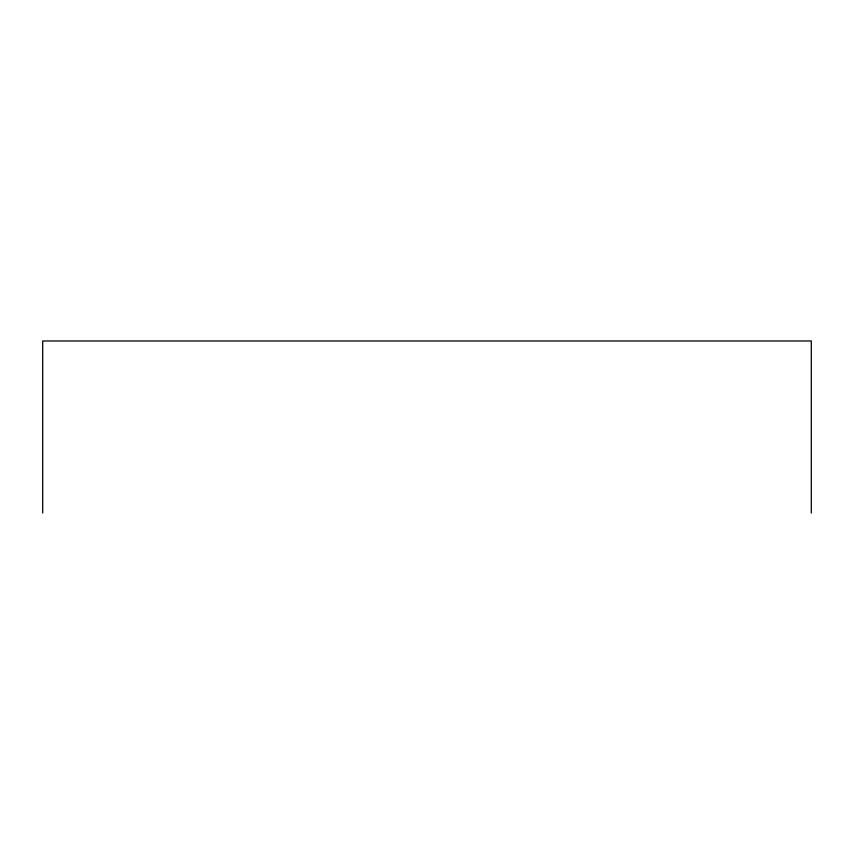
<?xml version="1.0" encoding="UTF-8"?>
<svg xmlns="http://www.w3.org/2000/svg" width="854" height="854" viewBox="0 0 854 854"><rect width="100%" height="100%" fill="white"/><g stroke="black" fill="none" stroke-linecap="round" stroke-linejoin="round"><path stroke-width="1.28" d="M811.3 513.019L811.3 340.981L42.7 340.981L42.7 513.019"/></g></svg>
